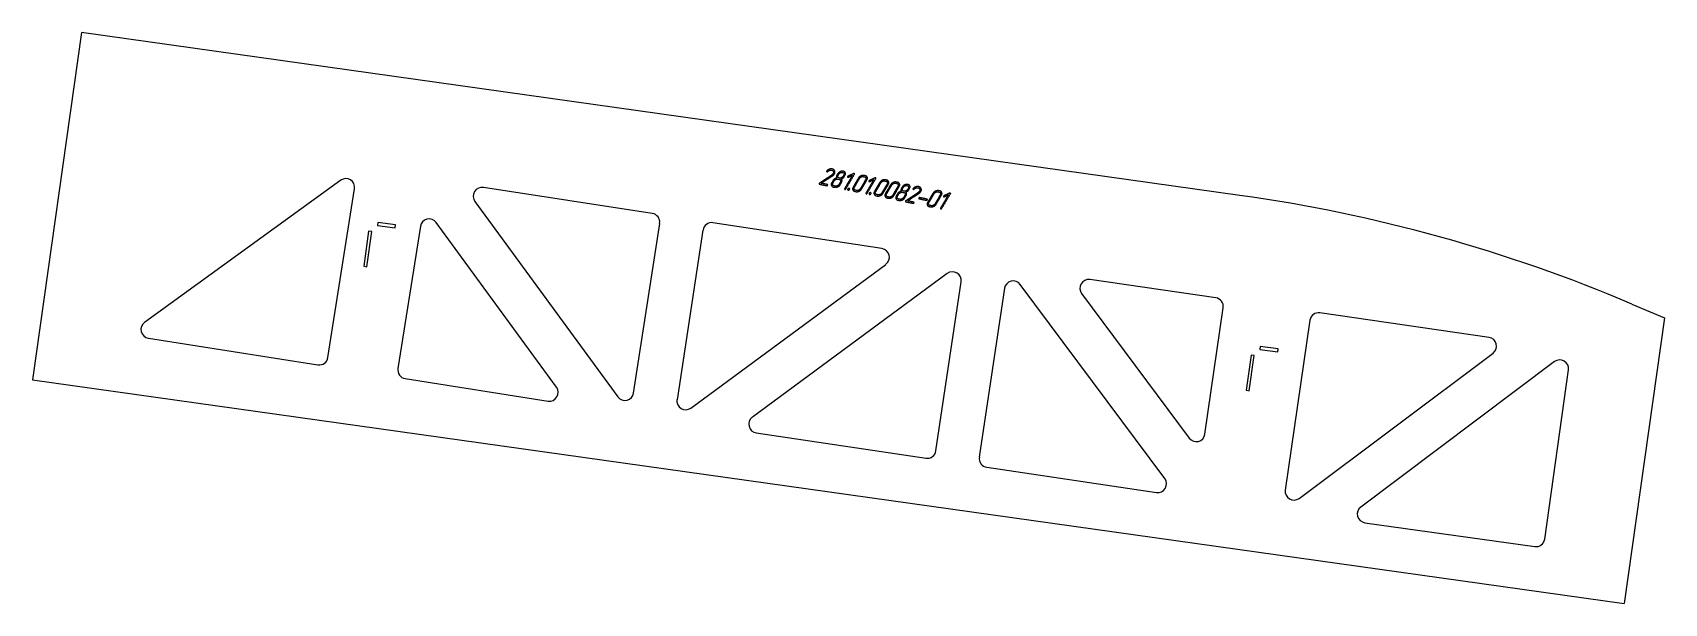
# Model space of a CAD drawing. Header units: millimetres. Extents: x 104 to 1965, y -18 to 634.
import ezdxf

# ---------------------------------------------------------------- set-up
doc = ezdxf.new("R2010")
doc.units = ezdxf.units.MM
doc.linetypes.add('K5LT_BASIC', pattern=[0])
doc.layers.add('Engraving', color=7, linetype='Continuous')

msp = doc.modelspace()

# ---------------------------------------------------------------- linework, layer by layer
at = {"color": 143, "linetype": 'K5LT_BASIC', "lineweight": 25, "true_color": 0x33acca}
for p, q in [((159.4, 633.6), (103.7, 237.5)), ((1480.8, 447.9), (159.4, 633.6)), ((455.1, 465.2), (231.4, 303)), ((440.5, 262.9), (470.9, 455.5)), ((810.5, 427.3), (617.8, 456.8)), ((1480.8, 447.9), (1480.8, 447.9)), ((608.2, 441.1), (771.3, 218)), ((497.4, 417.1), (496.9, 413.6)), ((496.9, 413.6), (517.2, 410.7)), ((517.7, 414.2), (497.4, 417.1)), ((517.2, 410.7), (517.7, 414.2)), ((545.9, 412.6), (520.4, 250.3)), ((701.3, 229), (563.9, 417)), ((789.2, 222.4), (818.9, 415.9)), ((1072.4, 387.2), (879.7, 416.7)), ((486.9, 407.1), (481.3, 367)), ((484.7, 366.5), (490.4, 406.6)), ((490.4, 406.6), (486.9, 407.1)), ((868.3, 408.3), (838.7, 214.8)), ((481.3, 367), (484.7, 366.5)), ((854.5, 205.2), (1076.9, 369.2)), ((1146.9, 358.8), (924.6, 194.8)), ((1134, 156.4), (1162.8, 349.3)), ((1212.2, 341.9), (1183.5, 149.1)), ((1395, 124.7), (1230.1, 346.4)), ((1300.2, 336), (1423, 171)), ((1453.3, 331), (1309.7, 351.8)), ((1440.9, 175.5), (1461.7, 319.7)), ((1927.8, 323.9), (1964.9, 308.2)), ((1560.6, 305.4), (1532.5, 111.6)), ((1764.9, 285.9), (1571.9, 313.9)), ((1964.9, 308.2), (1919.1, -17.6)), ((235.7, 285), (429.1, 254.6)), ((1493.5, 265.6), (1487.9, 225.5)), ((1491.3, 225), (1497, 265.1)), ((1497, 265.1), (1493.5, 265.6)), ((1504, 275.6), (1503.5, 272.1)), ((1503.5, 272.1), (1523.8, 269.3)), ((1524.3, 272.7), (1504, 275.6)), ((1523.8, 269.3), (1524.3, 272.7)), ((1548.4, 102.2), (1769.5, 268)), ((1839.6, 258.2), (1618.6, 92.3)), ((1828.4, 55.7), (1855.5, 248.8)), ((103.7, 237.5), (1919.1, -17.6)), ((528.7, 238.9), (691.6, 213.2)), ((1487.9, 225.5), (1491.3, 225)), ((929, 176.9), (1122.7, 148)), ((1191.9, 137.7), (1385.6, 108.8)), ((1623.2, 74.4), (1817.1, 47.2))]:
    msp.add_line(p, q, dxfattribs=at)
for centre, radius, start, end in [((461, 457.1), 10, 351.0511, 125.9325), ((616.3, 447), 10, 81.2883, 216.1697), ((1233.5, -1311.8), 1777, 67.0013, 82), ((555.8, 411.1), 10, 36.1697, 171.0511), ((809, 417.4), 10, 351.2883, 81.2883), ((878.2, 406.8), 10, 81.2883, 171.2883), ((1070.9, 377.3), 10, 306.4069, 81.2883), ((1152.9, 350.7), 10, 351.5255, 126.4069), ((1222.1, 340.4), 10, 36.6442, 171.5255), ((1308.2, 341.9), 10, 81.7628, 216.6442), ((1451.8, 321.1), 10, 351.7628, 81.7628), ((237.2, 294.9), 10, 125.9325, 261.0511), ((1570.5, 304), 10, 81.7628, 171.7628), ((1763.5, 276), 10, 306.8814, 81.7628), ((430.7, 264.5), 10, 261.0511, 351.0511), ((530.2, 248.8), 10, 171.0511, 261.0511), ((1845.6, 250.2), 10, 352, 126.8814), ((693.2, 223.1), 10, 261.0511, 36.1697), ((779.3, 223.9), 10, 216.1697, 351.2883), ((848.5, 213.3), 10, 171.2883, 306.4069), ((930.5, 186.8), 10, 126.4069, 261.5255), ((1431, 176.9), 10, 216.6442, 351.7628), ((1124.1, 157.9), 10, 261.5255, 351.5255), ((1193.4, 147.6), 10, 171.5255, 261.5255), ((1387, 118.7), 10, 261.5255, 36.6442), ((1542.4, 110.2), 10, 171.7628, 306.8814), ((1624.6, 84.3), 10, 126.8814, 262), ((1818.5, 57.1), 10, 262, 352)]:
    msp.add_arc(centre, radius, start, end, dxfattribs=at)
at = {"layer": 'Engraving', "color": 143, "linetype": 'K5LT_BASIC', "lineweight": 25, "true_color": 0x33acca}
for points, knots in [([(1009.4, 459), (1005.3, 459.8), (1001.1, 460.7), (1000.8, 460.7), (1000.7, 461), (1000.7, 461.3), (1000.8, 461.5), (1000.9, 461.7), (1001.1, 461.8), (1008.1, 466.4), (1015, 471), (1015.3, 471.2), (1015.6, 471.5), (1015.9, 471.7), (1016.1, 471.9), (1016.5, 472.3), (1016.8, 472.8), (1017.6, 474.1), (1017, 475.3), (1016.7, 475.8), (1016.2, 476.2), (1015.6, 476.6), (1015, 476.7), (1014, 476.9), (1012.9, 476.6), (1011.8, 476.2), (1010.5, 475.1), (1010.3, 474.9), (1010.1, 474.9), (1009.9, 474.8), (1009.7, 474.8), (1009.4, 474.9), (1009.3, 475.1), (1009.1, 475.3), (1009.3, 475.6), (1009.4, 475.7), (1009.5, 475.8), (1011, 477.3), (1012.7, 477.8), (1014.2, 478.3), (1015.7, 478), (1017.6, 477.6), (1018.5, 476), (1019.3, 474.4), (1018.3, 472.5), (1017.9, 471.9), (1017.3, 471.3), (1016.8, 470.7), (1015.8, 470.1), (1009.5, 465.9), (1003.2, 461.7), (1006.7, 461), (1010.2, 460.3), (1010.4, 460.2), (1010.5, 460), (1010.6, 459.7), (1010.5, 459.5), (1010.4, 459.3), (1010.1, 459.1), (1009.8, 458.9), (1009.4, 459)], [0, 0, 0, 3.047826, 3.047826, 3.226196, 3.226196, 3.425035, 3.425035, 3.570989, 3.570989, 9.561221, 9.561221, 9.825724, 9.825724, 10.050668, 10.050668, 10.473601, 10.473601, 11.396415, 11.396415, 11.832946, 11.832946, 12.317549, 12.317549, 13.072233, 13.072233, 14.062635, 14.062635, 14.240973, 14.240973, 14.40613, 14.40613, 14.588981, 14.588981, 14.779051, 14.779051, 14.881829, 14.881829, 16.249197, 16.249197, 17.325971, 17.325971, 18.610175, 18.610175, 19.935785, 19.935785, 20.483021, 20.483021, 21.195978, 21.195978, 26.62229, 26.62229, 29.191003, 29.191003, 29.365522, 29.365522, 29.547183, 29.547183, 29.763638, 29.763638, 30, 30, 30]), ([(1024.9, 460.2), (1023.9, 458.6), (1022, 457.7), (1020.1, 456.8), (1018.4, 457.2), (1017.7, 457.3), (1017, 457.4), (1015.4, 457.8), (1014.8, 459.2), (1014.2, 460.5), (1015.1, 462.2), (1015.9, 463.5), (1016.6, 464.8), (1017.2, 465.8), (1018.3, 466.6), (1019.4, 467.3), (1020.9, 467.8), (1020.5, 468.4), (1020.5, 469.3), (1020.6, 470.2), (1021.1, 471.1), (1021.5, 471.8), (1021.9, 472.4), (1022.8, 473.9), (1024.7, 474.9), (1025.6, 475.4), (1026.5, 475.5), (1027, 475.5), (1027.4, 475.6), (1027.6, 475.5), (1027.9, 475.5), (1028.1, 475.5), (1028.3, 475.4), (1030, 475.1), (1030.6, 473.7), (1030.9, 473), (1030.8, 472.3), (1030.7, 471.9), (1030.6, 471.5), (1030.5, 471.3), (1030.5, 471.1), (1030.3, 470.9), (1030.2, 470.7), (1029.8, 470.1), (1029.5, 469.4), (1028.9, 468.4), (1028.1, 467.8), (1027.3, 467.1), (1026.1, 466.7), (1026.8, 466.1), (1026.9, 465), (1027, 463.9), (1026.4, 462.8), (1025.6, 461.5), (1024.9, 460.2)], [0, 0, 0, 1.873598, 1.873598, 3.69261, 3.69261, 4.386884, 4.386884, 5.818535, 5.818535, 7.364988, 7.364988, 8.831065, 8.831065, 10.043454, 10.043454, 11.431214, 11.431214, 12.22177, 12.22177, 13.14885, 13.14885, 13.899491, 13.899491, 15.762312, 15.762312, 16.708293, 16.708293, 17.125443, 17.125443, 17.362221, 17.362221, 17.577677, 17.577677, 19.055802, 19.055802, 19.771228, 19.771228, 20.139764, 20.139764, 20.365597, 20.365597, 20.592941, 20.592941, 21.340886, 21.340886, 22.373032, 22.373032, 23.469845, 23.469845, 24.415003, 24.415003, 25.533412, 25.533412, 27, 27, 27]), ([(1023.5, 460.5), (1024.2, 461.8), (1025, 463.1), (1025.6, 464.1), (1025.2, 465.1), (1024.9, 466), (1023.7, 466.2), (1023, 466.4), (1022.3, 466.5), (1021.2, 466.7), (1019.9, 466.2), (1018.6, 465.6), (1018, 464.5), (1017.3, 463.2), (1016.5, 461.9), (1015.9, 460.8), (1016.3, 459.9), (1016.7, 459), (1017.8, 458.7), (1018.5, 458.6), (1019.2, 458.5), (1020.3, 458.2), (1021.6, 458.8), (1022.8, 459.4), (1023.5, 460.5)], [0, 0, 0, 1.329406, 1.329406, 2.254108, 2.254108, 3.148824, 3.148824, 3.778355, 3.778355, 4.877538, 4.877538, 6.009386, 6.009386, 7.338792, 7.338792, 8.260968, 8.260968, 9.137189, 9.137189, 9.766721, 9.766721, 10.866842, 10.866842, 12, 12, 12]), ([(1028.1, 469.7), (1028.4, 470.3), (1028.8, 471), (1029.5, 472.1), (1029.1, 473), (1028.7, 473.9), (1027.6, 474.1), (1026.4, 474.4), (1025.2, 473.8), (1023.9, 473.2), (1023.3, 472.1), (1022.9, 471.5), (1022.5, 470.8), (1021.9, 469.7), (1022.2, 468.8), (1022.6, 467.9), (1023.8, 467.7), (1024.9, 467.4), (1026.1, 468), (1027.4, 468.6), (1028.1, 469.7)], [0, 0, 0, 0.718951, 0.718951, 1.697337, 1.697337, 2.634709, 2.634709, 3.797866, 3.797866, 5.000561, 5.000561, 5.719512, 5.719512, 6.697901, 6.697901, 7.635273, 7.635273, 8.789173, 8.789173, 10, 10, 10]), ([(1031.2, 455.3), (1031, 455), (1030.7, 454.8), (1030.5, 454.7), (1030.2, 454.8), (1030, 454.8), (1029.8, 455), (1029.6, 455.2), (1029.8, 455.5), (1034.3, 463.2), (1038.8, 470.8), (1036.5, 469.8), (1034.2, 468.7), (1033.8, 468.5), (1033.6, 468.6), (1033.3, 468.6), (1033.2, 468.9), (1033.1, 469.1), (1033.3, 469.4), (1033.3, 469.5), (1033.7, 469.8), (1036.9, 471.3), (1040.2, 472.8), (1040.5, 472.9), (1040.7, 472.9), (1041, 472.8), (1041.1, 472.6), (1041.2, 472.4), (1041.1, 472.1), (1036.2, 463.7), (1031.2, 455.3)], [0, 0, 0, 0.181151, 0.181151, 0.343934, 0.343934, 0.472146, 0.472146, 0.625059, 0.625059, 5.39951, 5.39951, 6.773407, 6.773407, 6.936544, 6.936544, 7.074093, 7.074093, 7.217588, 7.217588, 7.383484, 7.383484, 9.302301, 9.302301, 9.462957, 9.462957, 9.596849, 9.596849, 9.739807, 9.739807, 15, 15, 15]), ([(1049.2, 455.2), (1048.3, 453.6), (1046.4, 452.7), (1044.5, 451.8), (1042.8, 452.2), (1042.1, 452.3), (1041.4, 452.5), (1039.8, 452.8), (1039.2, 454.2), (1038.5, 455.6), (1039.5, 457.2), (1042.5, 462.4), (1045.5, 467.6), (1046.4, 469.1), (1048.3, 470), (1050.2, 471), (1052, 470.6), (1052.7, 470.5), (1053.4, 470.3), (1055.1, 470), (1055.7, 468.6), (1056.2, 467.2), (1055.3, 465.6), (1052.3, 460.4), (1049.2, 455.2)], [0, 0, 0, 0.846521, 0.846521, 1.674424, 1.674424, 1.989042, 1.989042, 2.637777, 2.637777, 3.338641, 3.338641, 5.996422, 5.996422, 6.83575, 6.83575, 7.667338, 7.667338, 7.981955, 7.981955, 8.645972, 8.645972, 9.342219, 9.342219, 12, 12, 12]), ([(1047.8, 455.5), (1050.9, 460.7), (1053.9, 465.9), (1054.5, 466.9), (1054.1, 467.9), (1053.8, 468.8), (1052.6, 469), (1051.9, 469.2), (1051.2, 469.3), (1050.1, 469.5), (1048.8, 469), (1047.6, 468.4), (1046.9, 467.3), (1043.9, 462.1), (1040.9, 456.9), (1040.3, 455.9), (1040.7, 454.9), (1041, 454), (1042.1, 453.8), (1042.8, 453.6), (1043.5, 453.5), (1044.7, 453.3), (1045.9, 453.8), (1047.2, 454.4), (1047.8, 455.5)], [0, 0, 0, 3.194824, 3.194824, 3.749556, 3.749556, 4.284872, 4.284872, 4.662943, 4.662943, 5.32312, 5.32312, 6.003067, 6.003067, 9.197891, 9.197891, 9.751896, 9.751896, 10.278148, 10.278148, 10.656218, 10.656218, 11.310094, 11.310094, 12, 12, 12]), ([(1055.6, 450.3), (1055.4, 450), (1055.1, 449.8), (1054.8, 449.7), (1054.5, 449.8), (1054.4, 449.8), (1054.1, 450), (1054, 450.2), (1054.2, 450.6), (1058.7, 458.2), (1063.1, 465.9), (1060.8, 464.8), (1058.5, 463.7), (1058.2, 463.5), (1057.9, 463.6), (1057.7, 463.7), (1057.6, 463.9), (1057.5, 464.1), (1057.6, 464.4), (1057.7, 464.5), (1058.1, 464.8), (1061.3, 466.3), (1064.5, 467.8), (1064.8, 468), (1065.1, 467.9), (1065.4, 467.9), (1065.5, 467.6), (1065.6, 467.4), (1065.4, 467.1), (1060.5, 458.7), (1055.6, 450.3)], [0, 0, 0, 0.181151, 0.181151, 0.343934, 0.343934, 0.472146, 0.472146, 0.625059, 0.625059, 5.39951, 5.39951, 6.773407, 6.773407, 6.936544, 6.936544, 7.074093, 7.074093, 7.217588, 7.217588, 7.383484, 7.383484, 9.302301, 9.302301, 9.462957, 9.462957, 9.596849, 9.596849, 9.739807, 9.739807, 15, 15, 15]), ([(1073.6, 450.2), (1072.7, 448.6), (1070.8, 447.8), (1068.9, 446.9), (1067.1, 447.2), (1066.4, 447.4), (1065.8, 447.5), (1064.1, 447.8), (1063.5, 449.2), (1062.9, 450.6), (1063.8, 452.2), (1066.9, 457.4), (1069.9, 462.6), (1070.8, 464.2), (1072.7, 465.1), (1074.6, 466), (1076.4, 465.6), (1077.1, 465.5), (1077.7, 465.4), (1079.5, 465), (1080, 463.6), (1080.6, 462.2), (1079.7, 460.6), (1076.6, 455.4), (1073.6, 450.2)], [0, 0, 0, 0.846521, 0.846521, 1.674424, 1.674424, 1.989042, 1.989042, 2.637777, 2.637777, 3.338641, 3.338641, 5.996422, 5.996422, 6.83575, 6.83575, 7.667338, 7.667338, 7.981955, 7.981955, 8.645972, 8.645972, 9.342219, 9.342219, 12, 12, 12]), ([(1035.1, 455.9), (1035.4, 455.9), (1035.6, 455.5), (1035.7, 455.1), (1035.5, 454.7), (1035.3, 454.4), (1034.9, 454.1), (1034.4, 453.9), (1033.9, 454), (1033.4, 454.1), (1033.3, 454.4), (1033.2, 454.8), (1033.4, 455.2), (1033.6, 455.4), (1034.1, 455.7), (1034.5, 456), (1035.1, 455.9)], [0, 0, 0, 0.855828, 0.855828, 1.74556, 1.74556, 2.805969, 2.805969, 3.96496, 3.96496, 4.876932, 4.876932, 5.801755, 5.801755, 6.76801, 6.76801, 8, 8, 8]), ([(1059.4, 451), (1059.8, 450.9), (1060, 450.5), (1060.1, 450.1), (1059.9, 449.8), (1059.7, 449.4), (1059.2, 449.2), (1058.8, 448.9), (1058.3, 449), (1057.8, 449.1), (1057.7, 449.4), (1057.6, 449.8), (1057.8, 450.2), (1057.9, 450.4), (1058.4, 450.7), (1058.9, 451.1), (1059.4, 451)], [0, 0, 0, 0.855828, 0.855828, 1.74556, 1.74556, 2.805969, 2.805969, 3.96496, 3.96496, 4.876932, 4.876932, 5.801755, 5.801755, 6.76801, 6.76801, 8, 8, 8]), ([(1072.2, 450.5), (1075.2, 455.7), (1078.3, 460.9), (1078.9, 462), (1078.5, 462.9), (1078.1, 463.8), (1077, 464.1), (1076.3, 464.2), (1075.6, 464.3), (1074.4, 464.6), (1073.2, 464), (1071.9, 463.4), (1071.3, 462.3), (1068.3, 457.1), (1065.2, 452), (1064.6, 450.9), (1065, 450), (1065.4, 449), (1066.5, 448.8), (1067.2, 448.7), (1067.9, 448.5), (1069, 448.3), (1070.3, 448.8), (1071.6, 449.4), (1072.2, 450.5)], [0, 0, 0, 3.194824, 3.194824, 3.749556, 3.749556, 4.284872, 4.284872, 4.662943, 4.662943, 5.32312, 5.32312, 6.003067, 6.003067, 9.197891, 9.197891, 9.751896, 9.751896, 10.278148, 10.278148, 10.656218, 10.656218, 11.310094, 11.310094, 12, 12, 12]), ([(1086.1, 447.7), (1085.1, 446.1), (1083.2, 445.2), (1081.3, 444.3), (1079.6, 444.7), (1078.9, 444.8), (1078.2, 445), (1076.6, 445.3), (1076, 446.7), (1075.3, 448.1), (1076.3, 449.7), (1079.3, 454.9), (1082.3, 460.1), (1083.3, 461.6), (1085.1, 462.5), (1087, 463.5), (1088.8, 463.1), (1089.5, 463), (1090.2, 462.8), (1091.9, 462.5), (1092.5, 461.1), (1093.1, 459.7), (1092.1, 458.1), (1089.1, 452.9), (1086.1, 447.7)], [0, 0, 0, 0.846521, 0.846521, 1.674424, 1.674424, 1.989042, 1.989042, 2.637777, 2.637777, 3.338641, 3.338641, 5.996422, 5.996422, 6.83575, 6.83575, 7.667338, 7.667338, 7.981955, 7.981955, 8.645972, 8.645972, 9.342219, 9.342219, 12, 12, 12]), ([(1084.7, 448), (1087.7, 453.2), (1090.7, 458.4), (1091.3, 459.4), (1091, 460.3), (1090.6, 461.3), (1089.4, 461.5), (1088.7, 461.7), (1088, 461.8), (1086.9, 462), (1085.6, 461.4), (1084.4, 460.9), (1083.7, 459.8), (1080.7, 454.6), (1077.7, 449.4), (1077.1, 448.4), (1077.5, 447.4), (1077.9, 446.5), (1079, 446.3), (1079.6, 446.1), (1080.3, 446), (1081.5, 445.7), (1082.7, 446.3), (1084, 446.9), (1084.7, 448)], [0, 0, 0, 3.194824, 3.194824, 3.749556, 3.749556, 4.284872, 4.284872, 4.662943, 4.662943, 5.32312, 5.32312, 6.003067, 6.003067, 9.197891, 9.197891, 9.751896, 9.751896, 10.278148, 10.278148, 10.656218, 10.656218, 11.310094, 11.310094, 12, 12, 12]), ([(1098.5, 445.2), (1097.5, 443.5), (1095.7, 442.7), (1093.8, 441.8), (1092, 442.1), (1091.3, 442.3), (1090.6, 442.4), (1089, 442.7), (1088.4, 444.1), (1087.8, 445.5), (1088.7, 447.2), (1089.5, 448.5), (1090.2, 449.7), (1090.8, 450.7), (1091.9, 451.5), (1093.1, 452.3), (1094.5, 452.7), (1094.1, 453.4), (1094.1, 454.3), (1094.2, 455.2), (1094.7, 456.1), (1095.1, 456.7), (1095.5, 457.4), (1096.4, 458.9), (1098.3, 459.9), (1099.3, 460.4), (1100.2, 460.5), (1100.6, 460.5), (1101, 460.5), (1101.3, 460.5), (1101.5, 460.5), (1101.7, 460.5), (1101.9, 460.4), (1103.6, 460.1), (1104.3, 458.7), (1104.6, 458), (1104.4, 457.2), (1104.4, 456.9), (1104.3, 456.5), (1104.2, 456.3), (1104.1, 456.1), (1104, 455.9), (1103.9, 455.7), (1103.5, 455), (1103.1, 454.4), (1102.5, 453.4), (1101.7, 452.8), (1100.9, 452.1), (1099.8, 451.7), (1100.5, 451), (1100.5, 449.9), (1100.6, 448.8), (1100, 447.8), (1099.2, 446.5), (1098.5, 445.2)], [0, 0, 0, 1.873598, 1.873598, 3.69261, 3.69261, 4.386884, 4.386884, 5.818535, 5.818535, 7.364988, 7.364988, 8.831065, 8.831065, 10.043454, 10.043454, 11.431214, 11.431214, 12.22177, 12.22177, 13.14885, 13.14885, 13.899491, 13.899491, 15.762312, 15.762312, 16.708293, 16.708293, 17.125443, 17.125443, 17.362221, 17.362221, 17.577677, 17.577677, 19.055802, 19.055802, 19.771228, 19.771228, 20.139764, 20.139764, 20.365597, 20.365597, 20.592941, 20.592941, 21.340886, 21.340886, 22.373032, 22.373032, 23.469845, 23.469845, 24.415003, 24.415003, 25.533412, 25.533412, 27, 27, 27]), ([(1097.1, 445.5), (1097.8, 446.7), (1098.6, 448), (1099.2, 449.1), (1098.9, 450), (1098.5, 451), (1097.3, 451.2), (1096.6, 451.3), (1095.9, 451.5), (1094.8, 451.7), (1093.5, 451.1), (1092.3, 450.5), (1091.6, 449.5), (1090.9, 448.2), (1090.1, 446.9), (1089.5, 445.8), (1089.9, 444.9), (1090.3, 443.9), (1091.4, 443.7), (1092.1, 443.6), (1092.8, 443.4), (1094, 443.2), (1095.2, 443.8), (1096.4, 444.4), (1097.1, 445.5)], [0, 0, 0, 1.329406, 1.329406, 2.254108, 2.254108, 3.148824, 3.148824, 3.778355, 3.778355, 4.877538, 4.877538, 6.009386, 6.009386, 7.338792, 7.338792, 8.260968, 8.260968, 9.137189, 9.137189, 9.766721, 9.766721, 10.866842, 10.866842, 12, 12, 12]), ([(1101.7, 454.6), (1102.1, 455.3), (1102.5, 456), (1103.1, 457), (1102.7, 458), (1102.3, 458.9), (1101.2, 459.1), (1100, 459.4), (1098.8, 458.8), (1097.5, 458.2), (1096.9, 457.1), (1096.5, 456.4), (1096.1, 455.8), (1095.5, 454.7), (1095.9, 453.8), (1096.2, 452.9), (1097.4, 452.6), (1098.5, 452.4), (1099.8, 453), (1101, 453.5), (1101.7, 454.6)], [0, 0, 0, 0.718951, 0.718951, 1.697337, 1.697337, 2.634709, 2.634709, 3.797866, 3.797866, 5.000561, 5.000561, 5.719512, 5.719512, 6.697901, 6.697901, 7.635273, 7.635273, 8.789173, 8.789173, 10, 10, 10]), ([(1107.9, 438.9), (1103.8, 439.7), (1099.6, 440.6), (1099.4, 440.6), (1099.2, 440.9), (1099.2, 441.2), (1099.3, 441.4), (1099.4, 441.6), (1099.6, 441.7), (1106.6, 446.3), (1113.5, 450.9), (1113.8, 451.1), (1114.1, 451.4), (1114.4, 451.6), (1114.6, 451.8), (1115, 452.2), (1115.3, 452.7), (1116.1, 454), (1115.5, 455.2), (1115.2, 455.7), (1114.7, 456.1), (1114.2, 456.5), (1113.5, 456.6), (1112.5, 456.8), (1111.4, 456.5), (1110.3, 456.1), (1109, 455), (1108.8, 454.8), (1108.6, 454.8), (1108.4, 454.7), (1108.2, 454.7), (1107.9, 454.8), (1107.8, 455), (1107.6, 455.2), (1107.8, 455.5), (1107.9, 455.6), (1108, 455.7), (1109.5, 457.2), (1111.2, 457.7), (1112.7, 458.2), (1114.2, 457.9), (1116.2, 457.5), (1117, 455.9), (1117.9, 454.3), (1116.8, 452.4), (1116.4, 451.8), (1115.8, 451.2), (1115.3, 450.6), (1114.3, 450), (1108, 445.8), (1101.7, 441.6), (1105.2, 440.9), (1108.7, 440.2), (1108.9, 440.1), (1109, 439.9), (1109.1, 439.6), (1109, 439.4), (1108.9, 439.2), (1108.6, 439), (1108.3, 438.8), (1107.9, 438.9)], [0, 0, 0, 3.047826, 3.047826, 3.226196, 3.226196, 3.425035, 3.425035, 3.570989, 3.570989, 9.561221, 9.561221, 9.825724, 9.825724, 10.050668, 10.050668, 10.473601, 10.473601, 11.396415, 11.396415, 11.832946, 11.832946, 12.317549, 12.317549, 13.072233, 13.072233, 14.062635, 14.062635, 14.240973, 14.240973, 14.40613, 14.40613, 14.588981, 14.588981, 14.779051, 14.779051, 14.881829, 14.881829, 16.249197, 16.249197, 17.325971, 17.325971, 18.610175, 18.610175, 19.935785, 19.935785, 20.483021, 20.483021, 21.195978, 21.195978, 26.62229, 26.62229, 29.191003, 29.191003, 29.365522, 29.365522, 29.547183, 29.547183, 29.763638, 29.763638, 30, 30, 30]), ([(1134.3, 437.9), (1133.3, 436.3), (1131.4, 435.4), (1129.5, 434.5), (1127.8, 434.8), (1127.1, 435), (1126.4, 435.1), (1124.8, 435.4), (1124.2, 436.8), (1123.6, 438.2), (1124.5, 439.9), (1127.5, 445), (1130.6, 450.2), (1131.5, 451.8), (1133.4, 452.7), (1135.3, 453.6), (1137, 453.3), (1137.7, 453.1), (1138.4, 453), (1140.1, 452.6), (1140.7, 451.2), (1141.3, 449.9), (1140.3, 448.2), (1137.3, 443), (1134.3, 437.9)], [0, 0, 0, 0.846521, 0.846521, 1.674424, 1.674424, 1.989042, 1.989042, 2.637777, 2.637777, 3.338641, 3.338641, 5.996422, 5.996422, 6.83575, 6.83575, 7.667338, 7.667338, 7.981955, 7.981955, 8.645972, 8.645972, 9.342219, 9.342219, 12, 12, 12]), ([(1132.9, 438.1), (1135.9, 443.3), (1138.9, 448.5), (1139.6, 449.6), (1139.2, 450.5), (1138.8, 451.4), (1137.7, 451.7), (1137, 451.8), (1136.3, 452), (1135.1, 452.2), (1133.8, 451.6), (1132.6, 451), (1132, 449.9), (1128.9, 444.8), (1125.9, 439.6), (1125.3, 438.5), (1125.7, 437.6), (1126.1, 436.6), (1127.2, 436.4), (1127.9, 436.3), (1128.6, 436.1), (1129.7, 435.9), (1131, 436.5), (1132.2, 437), (1132.9, 438.1)], [0, 0, 0, 3.194824, 3.194824, 3.749556, 3.749556, 4.284872, 4.284872, 4.662943, 4.662943, 5.32312, 5.32312, 6.003067, 6.003067, 9.197891, 9.197891, 9.751896, 9.751896, 10.278148, 10.278148, 10.656218, 10.656218, 11.310094, 11.310094, 12, 12, 12]), ([(1140.6, 432.9), (1140.4, 432.6), (1140.1, 432.5), (1139.9, 432.4), (1139.6, 432.4), (1139.4, 432.5), (1139.2, 432.7), (1139, 432.9), (1139.2, 433.2), (1143.7, 440.9), (1148.2, 448.5), (1145.9, 447.4), (1143.6, 446.3), (1143.2, 446.2), (1143, 446.2), (1142.7, 446.3), (1142.6, 446.5), (1142.5, 446.8), (1142.7, 447), (1142.7, 447.1), (1143.1, 447.4), (1146.3, 449), (1149.6, 450.5), (1149.9, 450.6), (1150.1, 450.6), (1150.4, 450.5), (1150.5, 450.3), (1150.6, 450.1), (1150.5, 449.8), (1145.6, 441.4), (1140.6, 432.9)], [0, 0, 0, 0.181151, 0.181151, 0.343934, 0.343934, 0.472146, 0.472146, 0.625059, 0.625059, 5.39951, 5.39951, 6.773407, 6.773407, 6.936544, 6.936544, 7.074093, 7.074093, 7.217588, 7.217588, 7.383484, 7.383484, 9.302301, 9.302301, 9.462957, 9.462957, 9.596849, 9.596849, 9.739807, 9.739807, 15, 15, 15]), ([(1123.1, 442.3), (1118.9, 443.2), (1114.8, 444), (1114.4, 444.1), (1114.4, 444.3), (1114.3, 444.6), (1114.4, 444.8), (1114.5, 445), (1114.8, 445.2), (1115.2, 445.4), (1115.5, 445.3), (1119.7, 444.5), (1123.9, 443.6), (1124.1, 443.6), (1124.2, 443.3), (1124.3, 443.1), (1124.2, 442.8), (1124.1, 442.6), (1123.8, 442.4), (1123.4, 442.2), (1123.1, 442.3)], [0, 0, 0, 3.94619, 3.94619, 4.18756, 4.18756, 4.430856, 4.430856, 4.683549, 4.683549, 5.009861, 5.009861, 8.956051, 8.956051, 9.181245, 9.181245, 9.415662, 9.415662, 9.694987, 9.694987, 10, 10, 10])]:
    msp.add_open_spline(points, degree=2, knots=knots, dxfattribs=at)

doc.saveas('drawing.dxf')
